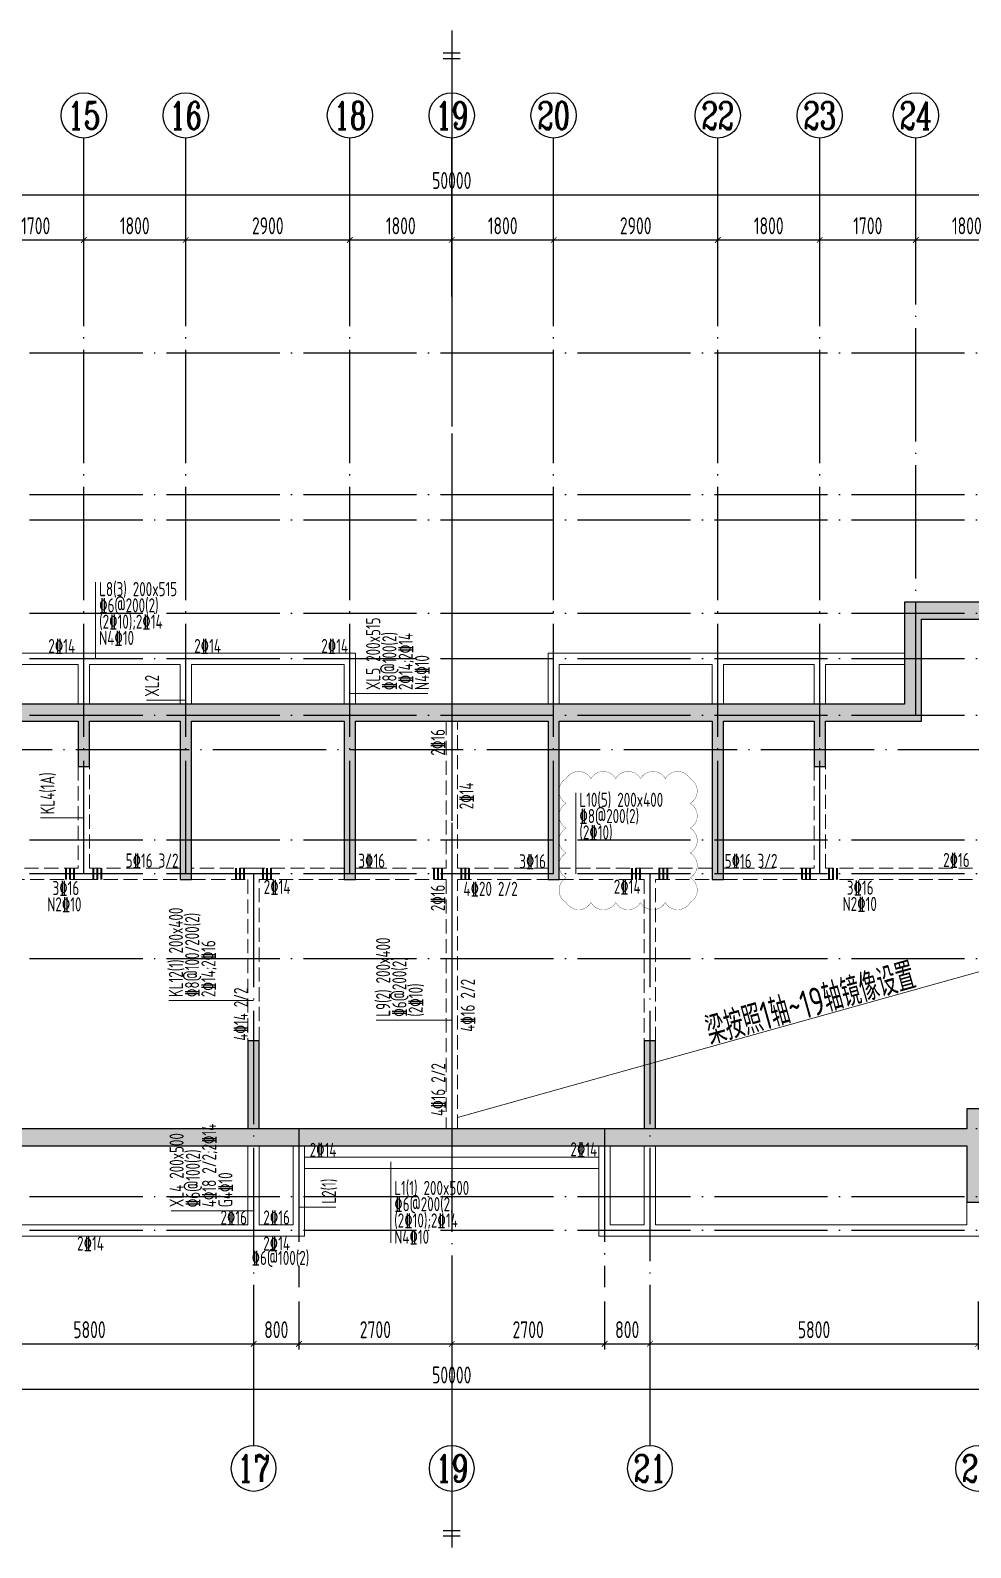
# Model space of a CAD drawing. Extents: x -461650 to 361314, y 245336 to 769729.
# Drawn here: x 122029 to 138641, y 697997 to 724800 of the extents above; entities that cross this region are included whole.
import ezdxf
from ezdxf.enums import TextEntityAlignment as Align

# ---------------------------------------------------------------- set-up
doc = ezdxf.new("R2010")
doc.units = 0
doc.header["$LTSCALE"] = 1000
for name, pattern in [('CENTER', [8, 5, -1, 1, -1]), ('DASH', [0.35, 0.25, -0.1]), ('DOTE', [2.42, 2, -0.2, 0.02, -0.2])]:
    doc.linetypes.add(name, pattern=pattern)
doc.layers.get('0').update_dxf_attribs({"linetype": 'CONTINUOUS'})
doc.layers.get('DEFPOINTS').update_dxf_attribs({"linetype": 'CONTINUOUS'})
for name, color, linetype in [('A-AXIS', 1, 'CONTINUOUS'), ('A-DOTE', 10, 'DOTE'), ('AXIS_NUM', 7, 'CONTINUOUS'), ('S-L主梁线', 4, 'DASH'), ('S-L梁编号', 6, 'CONTINUOUS'), ('S-L梁配筋', 7, 'CONTINUOUS'), ('S-Q墙填充', 252, 'CONTINUOUS'), ('S-Q墙实线', 6, 'CONTINUOUS'), ('S-Y一般标注', 3, 'CONTINUOUS'), ('THIN', 7, 'CONTINUOUS')]:
    doc.layers.add(name, color=color, linetype=linetype)
doc.layers.add('审图修改', color=2, linetype='CONTINUOUS', plot=False)
doc.layers.add('梁附加箍筋', color=1, linetype='CONTINUOUS', lineweight=35)
doc.styles.add('TSSD_Axis', font='complex.shx', dxfattribs={"width": 0.7, "bigfont": 'hztxt.shx'})
doc.styles.add('TSSD_DIMENSION', font='Tssdeng.shx', dxfattribs={"width": 0.7, "bigfont": 'tssdchn.shx'})
doc.styles.add('TSSD_REIN', font='tssdeng.shx', dxfattribs={"width": 0.7, "height": 300, "bigfont": 'tssdchn.shx'})
doc.dimstyles.new('TSSD_100_100', dxfattribs={"dimtxt": 300, "dimasz": 100, "dimexe": 100, "dimexo": 250, "dimgap": 100, "dimtad": 1, "dimdec": 0, "dimzin": 0, "dimdsep": 46, "dimtxsty": 'TSSD_DIMENSION', "dimblk": 'ARCHTICK', "dimcen": 0, "dimdle": 100, "dimclrt": 7, "dimadec": 0, "dimazin": 0, "dimtfac": 1, "dimtdec": 0, "dimtix": 1, "dimtmove": 2, "dimatfit": 3, "dimldrblk": 'ARCHTICK', "dimfxl": 0, "dimtolj": 1, "dimtzin": 0, "dimarcsym": 0})

# ---------------------------------------------------------------- blocks, each defined once
blk = doc.blocks.new('ts_axno')
at = {"color": 0, "linetype": 'ByBlock', "lineweight": -2}
blk.add_circle((0, 0), 0.5, dxfattribs=at)
at = {"color": 0, "linetype": 'ByBlock', "lineweight": -2, "style": 'TSSD_Axis', "width": 0.7}
blk.add_attdef('A', text='', height=0.6, dxfattribs=at).set_placement((0, 0), align=Align.MIDDLE_CENTER)
blk = doc.blocks.new('_ArchTick')
at = {"color": 0, "linetype": 'ByBlock', "const_width": 0.15}
blk.add_lwpolyline([(-0.5, -0.5), (0.5, 0.5)], dxfattribs=at)
blk = doc.blocks.new('*D1628')
at = {"layer": 'DEFPOINTS', "color": 0}
for p in [(23100, 22100), (21400, 21100), (23100, 21100)]:
    blk.add_point(p, dxfattribs=at)
at = {"layer": 'S-Y一般标注', "color": 0, "lineweight": -2}
for p, q in [((21300, 22100), (23200, 22100)), ((21400, 21350), (21400, 22200)), ((23100, 21350), (23100, 22200))]:
    blk.add_line(p, q, dxfattribs=at)
at = {"layer": 'S-Y一般标注', "color": 0, "lineweight": -2, "xscale": 100, "yscale": 100, "zscale": 100, "rotation": 180}
blk.add_blockref('_ArchTick', (21400, 22100), dxfattribs=at)
at = {"layer": 'S-Y一般标注', "color": 0, "lineweight": -2, "xscale": 100, "yscale": 100, "zscale": 100}
blk.add_blockref('_ArchTick', (23100, 22100), dxfattribs=at)
at = {"layer": 'S-Y一般标注', "color": 7, "insert": (22250, 22350), "char_height": 300, "attachment_point": 5, "style": 'TSSD_DIMENSION'}
blk.add_mtext('\\A1;1700', dxfattribs=at)
blk = doc.blocks.new('*D1629')
at = {"layer": 'DEFPOINTS', "color": 0}
for p in [(24900, 22100), (23100, 21100), (24900, 21100)]:
    blk.add_point(p, dxfattribs=at)
at = {"layer": 'S-Y一般标注', "color": 0, "lineweight": -2}
for p, q in [((23000, 22100), (25000, 22100)), ((23100, 21350), (23100, 22200)), ((24900, 21350), (24900, 22200))]:
    blk.add_line(p, q, dxfattribs=at)
at = {"layer": 'S-Y一般标注', "color": 0, "lineweight": -2, "xscale": 100, "yscale": 100, "zscale": 100, "rotation": 180}
blk.add_blockref('_ArchTick', (23100, 22100), dxfattribs=at)
at = {"layer": 'S-Y一般标注', "color": 0, "lineweight": -2, "xscale": 100, "yscale": 100, "zscale": 100}
blk.add_blockref('_ArchTick', (24900, 22100), dxfattribs=at)
at = {"layer": 'S-Y一般标注', "color": 7, "insert": (24000, 22350), "char_height": 300, "attachment_point": 5, "style": 'TSSD_DIMENSION'}
blk.add_mtext('\\A1;1800', dxfattribs=at)
blk = doc.blocks.new('*D1630')
at = {"layer": 'DEFPOINTS', "color": 0}
for p in [(27800, 22100), (24900, 21100), (27800, 21100)]:
    blk.add_point(p, dxfattribs=at)
at = {"layer": 'S-Y一般标注', "color": 0, "lineweight": -2}
for p, q in [((24800, 22100), (27900, 22100)), ((24900, 21350), (24900, 22200)), ((27800, 21350), (27800, 22200))]:
    blk.add_line(p, q, dxfattribs=at)
at = {"layer": 'S-Y一般标注', "color": 0, "lineweight": -2, "xscale": 100, "yscale": 100, "zscale": 100, "rotation": 180}
blk.add_blockref('_ArchTick', (24900, 22100), dxfattribs=at)
at = {"layer": 'S-Y一般标注', "color": 0, "lineweight": -2, "xscale": 100, "yscale": 100, "zscale": 100}
blk.add_blockref('_ArchTick', (27800, 22100), dxfattribs=at)
at = {"layer": 'S-Y一般标注', "color": 7, "insert": (26350, 22350), "char_height": 300, "attachment_point": 5, "style": 'TSSD_DIMENSION'}
blk.add_mtext('\\A1;2900', dxfattribs=at)
blk = doc.blocks.new('*D1631')
at = {"layer": 'DEFPOINTS', "color": 0}
for p in [(29600, 22100), (27800, 21100), (29600, 21100)]:
    blk.add_point(p, dxfattribs=at)
at = {"layer": 'S-Y一般标注', "color": 0, "lineweight": -2}
for p, q in [((27700, 22100), (29700, 22100)), ((27800, 21350), (27800, 22200)), ((29600, 21350), (29600, 22200))]:
    blk.add_line(p, q, dxfattribs=at)
at = {"layer": 'S-Y一般标注', "color": 0, "lineweight": -2, "xscale": 100, "yscale": 100, "zscale": 100, "rotation": 180}
blk.add_blockref('_ArchTick', (27800, 22100), dxfattribs=at)
at = {"layer": 'S-Y一般标注', "color": 0, "lineweight": -2, "xscale": 100, "yscale": 100, "zscale": 100}
blk.add_blockref('_ArchTick', (29600, 22100), dxfattribs=at)
at = {"layer": 'S-Y一般标注', "color": 7, "insert": (28700, 22350), "char_height": 300, "attachment_point": 5, "style": 'TSSD_DIMENSION'}
blk.add_mtext('\\A1;1800', dxfattribs=at)
blk = doc.blocks.new('*D1632')
at = {"layer": 'DEFPOINTS', "color": 0}
for p in [(31400, 22100), (29600, 21100), (31400, 21100)]:
    blk.add_point(p, dxfattribs=at)
at = {"layer": 'S-Y一般标注', "color": 0, "lineweight": -2}
for p, q in [((29500, 22100), (31500, 22100)), ((29600, 21350), (29600, 22200)), ((31400, 21350), (31400, 22200))]:
    blk.add_line(p, q, dxfattribs=at)
at = {"layer": 'S-Y一般标注', "color": 0, "lineweight": -2, "xscale": 100, "yscale": 100, "zscale": 100, "rotation": 180}
blk.add_blockref('_ArchTick', (29600, 22100), dxfattribs=at)
at = {"layer": 'S-Y一般标注', "color": 0, "lineweight": -2, "xscale": 100, "yscale": 100, "zscale": 100}
blk.add_blockref('_ArchTick', (31400, 22100), dxfattribs=at)
at = {"layer": 'S-Y一般标注', "color": 7, "insert": (30500, 22350), "char_height": 300, "attachment_point": 5, "style": 'TSSD_DIMENSION'}
blk.add_mtext('\\A1;1800', dxfattribs=at)
blk = doc.blocks.new('*D1633')
at = {"layer": 'DEFPOINTS', "color": 0}
for p in [(34300, 22100), (31400, 21100), (34300, 21100)]:
    blk.add_point(p, dxfattribs=at)
at = {"layer": 'S-Y一般标注', "color": 0, "lineweight": -2}
for p, q in [((31300, 22100), (34400, 22100)), ((31400, 21350), (31400, 22200)), ((34300, 21350), (34300, 22200))]:
    blk.add_line(p, q, dxfattribs=at)
at = {"layer": 'S-Y一般标注', "color": 0, "lineweight": -2, "xscale": 100, "yscale": 100, "zscale": 100, "rotation": 180}
blk.add_blockref('_ArchTick', (31400, 22100), dxfattribs=at)
at = {"layer": 'S-Y一般标注', "color": 0, "lineweight": -2, "xscale": 100, "yscale": 100, "zscale": 100}
blk.add_blockref('_ArchTick', (34300, 22100), dxfattribs=at)
at = {"layer": 'S-Y一般标注', "color": 7, "insert": (32850, 22350), "char_height": 300, "attachment_point": 5, "style": 'TSSD_DIMENSION'}
blk.add_mtext('\\A1;2900', dxfattribs=at)
blk = doc.blocks.new('*D1634')
at = {"layer": 'DEFPOINTS', "color": 0}
for p in [(36100, 22100), (34300, 21100), (36100, 21100)]:
    blk.add_point(p, dxfattribs=at)
at = {"layer": 'S-Y一般标注', "color": 0, "lineweight": -2}
for p, q in [((34200, 22100), (36200, 22100)), ((34300, 21350), (34300, 22200)), ((36100, 21350), (36100, 22200))]:
    blk.add_line(p, q, dxfattribs=at)
at = {"layer": 'S-Y一般标注', "color": 0, "lineweight": -2, "xscale": 100, "yscale": 100, "zscale": 100, "rotation": 180}
blk.add_blockref('_ArchTick', (34300, 22100), dxfattribs=at)
at = {"layer": 'S-Y一般标注', "color": 0, "lineweight": -2, "xscale": 100, "yscale": 100, "zscale": 100}
blk.add_blockref('_ArchTick', (36100, 22100), dxfattribs=at)
at = {"layer": 'S-Y一般标注', "color": 7, "insert": (35200, 22350), "char_height": 300, "attachment_point": 5, "style": 'TSSD_DIMENSION'}
blk.add_mtext('\\A1;1800', dxfattribs=at)
blk = doc.blocks.new('*D1635')
at = {"layer": 'DEFPOINTS', "color": 0}
for p in [(37800, 22100), (36100, 21100), (37800, 21100)]:
    blk.add_point(p, dxfattribs=at)
at = {"layer": 'S-Y一般标注', "color": 0, "lineweight": -2}
for p, q in [((36000, 22100), (37900, 22100)), ((36100, 21350), (36100, 22200)), ((37800, 21350), (37800, 22200))]:
    blk.add_line(p, q, dxfattribs=at)
at = {"layer": 'S-Y一般标注', "color": 0, "lineweight": -2, "xscale": 100, "yscale": 100, "zscale": 100, "rotation": 180}
blk.add_blockref('_ArchTick', (36100, 22100), dxfattribs=at)
at = {"layer": 'S-Y一般标注', "color": 0, "lineweight": -2, "xscale": 100, "yscale": 100, "zscale": 100}
blk.add_blockref('_ArchTick', (37800, 22100), dxfattribs=at)
at = {"layer": 'S-Y一般标注', "color": 7, "insert": (36950, 22350), "char_height": 300, "attachment_point": 5, "style": 'TSSD_DIMENSION'}
blk.add_mtext('\\A1;1700', dxfattribs=at)
blk = doc.blocks.new('*D1643')
at = {"layer": 'DEFPOINTS', "color": 0}
for p in [(54600, 22900), (4600, 21100), (54600, 21100)]:
    blk.add_point(p, dxfattribs=at)
at = {"layer": 'S-Y一般标注', "color": 0, "lineweight": -2}
for p, q in [((4500, 22900), (54700, 22900)), ((4600, 21350), (4600, 23000)), ((54600, 21350), (54600, 23000))]:
    blk.add_line(p, q, dxfattribs=at)
at = {"layer": 'S-Y一般标注', "color": 0, "lineweight": -2, "xscale": 100, "yscale": 100, "zscale": 100, "rotation": 180}
blk.add_blockref('_ArchTick', (4600, 22900), dxfattribs=at)
at = {"layer": 'S-Y一般标注', "color": 0, "lineweight": -2, "xscale": 100, "yscale": 100, "zscale": 100}
blk.add_blockref('_ArchTick', (54600, 22900), dxfattribs=at)
at = {"layer": 'S-Y一般标注', "color": 7, "insert": (29600, 23150), "char_height": 300, "attachment_point": 5, "style": 'TSSD_DIMENSION'}
blk.add_mtext('\\A1;50000', dxfattribs=at)
blk = doc.blocks.new('*D1658')
at = {"layer": 'DEFPOINTS', "color": 0}
for p in [(39600, 22100), (37800, 21100), (39600, 21100)]:
    blk.add_point(p, dxfattribs=at)
at = {"layer": 'S-Y一般标注', "color": 0, "lineweight": -2}
for p, q in [((37700, 22100), (39700, 22100)), ((37800, 21350), (37800, 22200)), ((39600, 21350), (39600, 22200))]:
    blk.add_line(p, q, dxfattribs=at)
at = {"layer": 'S-Y一般标注', "color": 0, "lineweight": -2, "xscale": 100, "yscale": 100, "zscale": 100, "rotation": 180}
blk.add_blockref('_ArchTick', (37800, 22100), dxfattribs=at)
at = {"layer": 'S-Y一般标注', "color": 0, "lineweight": -2, "xscale": 100, "yscale": 100, "zscale": 100}
blk.add_blockref('_ArchTick', (39600, 22100), dxfattribs=at)
at = {"layer": 'S-Y一般标注', "color": 7, "insert": (38700, 22350), "char_height": 300, "attachment_point": 5, "style": 'TSSD_DIMENSION'}
blk.add_mtext('\\A1;1800', dxfattribs=at)
blk = doc.blocks.new('*D1663')
at = {"layer": 'DEFPOINTS', "color": 0}
for p in [(20300, 3600), (26100, 3600), (26100, 2600)]:
    blk.add_point(p, dxfattribs=at)
at = {"layer": 'S-Y一般标注', "color": 0, "lineweight": -2}
for p, q in [((20300, 3350), (20300, 2500)), ((26100, 3350), (26100, 2500)), ((20200, 2600), (26200, 2600))]:
    blk.add_line(p, q, dxfattribs=at)
at = {"layer": 'S-Y一般标注', "color": 0, "lineweight": -2, "xscale": 100, "yscale": 100, "zscale": 100, "rotation": 180}
blk.add_blockref('_ArchTick', (20300, 2600), dxfattribs=at)
at = {"layer": 'S-Y一般标注', "color": 0, "lineweight": -2, "xscale": 100, "yscale": 100, "zscale": 100}
blk.add_blockref('_ArchTick', (26100, 2600), dxfattribs=at)
at = {"layer": 'S-Y一般标注', "color": 7, "insert": (23200, 2850), "char_height": 300, "attachment_point": 5, "style": 'TSSD_DIMENSION'}
blk.add_mtext('\\A1;5800', dxfattribs=at)
blk = doc.blocks.new('*D1664')
at = {"layer": 'DEFPOINTS', "color": 0}
for p in [(26100, 3600), (26900, 3600), (26900, 2600)]:
    blk.add_point(p, dxfattribs=at)
at = {"layer": 'S-Y一般标注', "color": 0, "lineweight": -2}
for p, q in [((26100, 3350), (26100, 2500)), ((26900, 3350), (26900, 2500)), ((26000, 2600), (27000, 2600))]:
    blk.add_line(p, q, dxfattribs=at)
at = {"layer": 'S-Y一般标注', "color": 0, "lineweight": -2, "xscale": 100, "yscale": 100, "zscale": 100, "rotation": 180}
blk.add_blockref('_ArchTick', (26100, 2600), dxfattribs=at)
at = {"layer": 'S-Y一般标注', "color": 0, "lineweight": -2, "xscale": 100, "yscale": 100, "zscale": 100}
blk.add_blockref('_ArchTick', (26900, 2600), dxfattribs=at)
at = {"layer": 'S-Y一般标注', "color": 7, "insert": (26500, 2850), "char_height": 300, "attachment_point": 5, "style": 'TSSD_DIMENSION'}
blk.add_mtext('\\A1;800', dxfattribs=at)
blk = doc.blocks.new('*D1665')
at = {"layer": 'DEFPOINTS', "color": 0}
for p in [(26900, 3600), (29600, 3600), (29600, 2600)]:
    blk.add_point(p, dxfattribs=at)
at = {"layer": 'S-Y一般标注', "color": 0, "lineweight": -2}
for p, q in [((26900, 3350), (26900, 2500)), ((29600, 3350), (29600, 2500)), ((26800, 2600), (29700, 2600))]:
    blk.add_line(p, q, dxfattribs=at)
at = {"layer": 'S-Y一般标注', "color": 0, "lineweight": -2, "xscale": 100, "yscale": 100, "zscale": 100, "rotation": 180}
blk.add_blockref('_ArchTick', (26900, 2600), dxfattribs=at)
at = {"layer": 'S-Y一般标注', "color": 0, "lineweight": -2, "xscale": 100, "yscale": 100, "zscale": 100}
blk.add_blockref('_ArchTick', (29600, 2600), dxfattribs=at)
at = {"layer": 'S-Y一般标注', "color": 7, "insert": (28250, 2850), "char_height": 300, "attachment_point": 5, "style": 'TSSD_DIMENSION'}
blk.add_mtext('\\A1;2700', dxfattribs=at)
blk = doc.blocks.new('*D1666')
at = {"layer": 'DEFPOINTS', "color": 0}
for p in [(32300, 3600), (33100, 3600), (33100, 2600)]:
    blk.add_point(p, dxfattribs=at)
at = {"layer": 'S-Y一般标注', "color": 0, "lineweight": -2}
for p, q in [((32300, 3350), (32300, 2500)), ((33100, 3350), (33100, 2500)), ((32200, 2600), (33200, 2600))]:
    blk.add_line(p, q, dxfattribs=at)
at = {"layer": 'S-Y一般标注', "color": 0, "lineweight": -2, "xscale": 100, "yscale": 100, "zscale": 100, "rotation": 180}
blk.add_blockref('_ArchTick', (32300, 2600), dxfattribs=at)
at = {"layer": 'S-Y一般标注', "color": 0, "lineweight": -2, "xscale": 100, "yscale": 100, "zscale": 100}
blk.add_blockref('_ArchTick', (33100, 2600), dxfattribs=at)
at = {"layer": 'S-Y一般标注', "color": 7, "insert": (32700, 2850), "char_height": 300, "attachment_point": 5, "style": 'TSSD_DIMENSION'}
blk.add_mtext('\\A1;800', dxfattribs=at)
blk = doc.blocks.new('*D1667')
at = {"layer": 'DEFPOINTS', "color": 0}
for p in [(33100, 3600), (38900, 3600), (38900, 2600)]:
    blk.add_point(p, dxfattribs=at)
at = {"layer": 'S-Y一般标注', "color": 0, "lineweight": -2}
for p, q in [((33100, 3350), (33100, 2500)), ((38900, 3350), (38900, 2500)), ((33000, 2600), (39000, 2600))]:
    blk.add_line(p, q, dxfattribs=at)
at = {"layer": 'S-Y一般标注', "color": 0, "lineweight": -2, "xscale": 100, "yscale": 100, "zscale": 100, "rotation": 180}
blk.add_blockref('_ArchTick', (33100, 2600), dxfattribs=at)
at = {"layer": 'S-Y一般标注', "color": 0, "lineweight": -2, "xscale": 100, "yscale": 100, "zscale": 100}
blk.add_blockref('_ArchTick', (38900, 2600), dxfattribs=at)
at = {"layer": 'S-Y一般标注', "color": 7, "insert": (36000, 2850), "char_height": 300, "attachment_point": 5, "style": 'TSSD_DIMENSION'}
blk.add_mtext('\\A1;5800', dxfattribs=at)
blk = doc.blocks.new('*D1672')
at = {"layer": 'DEFPOINTS', "color": 0}
for p in [(4600, 3600), (54600, 3600), (54600, 1800)]:
    blk.add_point(p, dxfattribs=at)
at = {"layer": 'S-Y一般标注', "color": 0, "lineweight": -2}
for p, q in [((4600, 3350), (4600, 1700)), ((54600, 3350), (54600, 1700)), ((4500, 1800), (54700, 1800))]:
    blk.add_line(p, q, dxfattribs=at)
at = {"layer": 'S-Y一般标注', "color": 0, "lineweight": -2, "xscale": 100, "yscale": 100, "zscale": 100, "rotation": 180}
blk.add_blockref('_ArchTick', (4600, 1800), dxfattribs=at)
at = {"layer": 'S-Y一般标注', "color": 0, "lineweight": -2, "xscale": 100, "yscale": 100, "zscale": 100}
blk.add_blockref('_ArchTick', (54600, 1800), dxfattribs=at)
at = {"layer": 'S-Y一般标注', "color": 7, "insert": (29600, 2050), "char_height": 300, "attachment_point": 5, "style": 'TSSD_DIMENSION'}
blk.add_mtext('\\A1;50000', dxfattribs=at)
blk = doc.blocks.new('*D1675')
at = {"layer": 'DEFPOINTS', "color": 0}
for p in [(29600, 3600), (32300, 3600), (32300, 2600)]:
    blk.add_point(p, dxfattribs=at)
at = {"layer": 'S-Y一般标注', "color": 0, "lineweight": -2}
for p, q in [((29600, 3350), (29600, 2500)), ((32300, 3350), (32300, 2500)), ((29500, 2600), (32400, 2600))]:
    blk.add_line(p, q, dxfattribs=at)
at = {"layer": 'S-Y一般标注', "color": 0, "lineweight": -2, "xscale": 100, "yscale": 100, "zscale": 100, "rotation": 180}
blk.add_blockref('_ArchTick', (29600, 2600), dxfattribs=at)
at = {"layer": 'S-Y一般标注', "color": 0, "lineweight": -2, "xscale": 100, "yscale": 100, "zscale": 100}
blk.add_blockref('_ArchTick', (32300, 2600), dxfattribs=at)
at = {"layer": 'S-Y一般标注', "color": 7, "insert": (30950, 2850), "char_height": 300, "attachment_point": 5, "style": 'TSSD_DIMENSION'}
blk.add_mtext('\\A1;2700', dxfattribs=at)
blk = doc.blocks.new('20210807.15313460')
at = {"layer": 'S-Q墙填充', "ltscale": 0.5}
h = blk.add_hatch(dxfattribs=at)
h.set_pattern_fill('ARMORED', color=252, scale=30, style=0)
h.set_pattern_definition([(50, (11951.9, 28771.39), (215.17805, -18.82564), [22.5, -247.5]), (355, (11951.9, 28771.4), (-41.6254, 225.65764), [18, -198]), (100.4514, (11969.82, 28769.82), (173.5528, 206.83186), [19.12206, -210.34263]), (46.1842, (11951.9, 28831.4), (320.1723, -49.6557), [33.75, -371.25]), (96.6356, (11978.57, 28827.25), (280.3988, 292.2354), [28.6831, -315.5139]), (351.1842, (11951.9, 28831.4), (280.3986, 292.2356), [27, -297]), (21, (11981.9, 28816.39), (179.07212, -120.78567), [22.5, -247.5]), (326, (11981.9, 28816.4), (72.9946, 217.545), [18, -198]), (71.4514, (11996.82, 28806.32), (252.0668, 96.75915), [19.12206, -210.34263]), (37.5, (11951.89, 28771.39), (3.647957, 99.868156), [0, -195.6, 0, -201, 0, -198.75]), (7.5, (11951.89, 28771.39), (78.92086, 118.32351), [0, -114.6, 0, -191.1, 0, -75.75]), (327.5, (11884.99, 28771.39), (160.14673, -6.76646), [0, -75, 0, -234, 0, -310.5]), (317.5, (11855, 28771.39), (174.95585, 30.0315), [0, -97.5, 0, -155.4, 0, -220.5]), (45, (11951.9, 28771.39), (-106.06602, 106.06602), [])])
h.paths.add_polyline_path([(111216, 66240), (109616, 66240), (109216, 66240), (106316, 66240), (105866, 66240), (104966, 66240), (104516, 66240), (103016, 66240), (103016, 67040), (103016, 68040), (102366, 68040), (100716, 68038), (100116, 68041), (100115, 68290), (96916, 68290), (96916, 68040), (96316, 68040), (94716, 68040), (94016, 68040), (94016, 67040), (94016, 66240), (81316, 66240), (80866, 66240), (79966, 66240), (79516, 66240), (78016, 66240), (78016, 67040), (78016, 68040), (77366, 68040), (75715, 68040), (75116, 68040), (75116, 68290), (71916, 68290), (71916, 68040), (71316, 68040), (69716, 68040), (69016, 68040), (69016, 67040), (69016, 66240), (60816, 66240), (60816, 63240), (60816, 60640), (60816, 58540), (63616, 58540), (70116, 58539), (70116, 57340), (71166, 57340), (73516, 57340), (75866, 57340), (76916, 57340), (76916, 58440), (82516, 58440), (83416, 58440), (86016, 58440), (88616, 58440), (89516, 58440), (95116, 58440), (95116, 57440), (96166, 57440), (98516, 57440), (100866, 57440), (101916, 57440), (101916, 58540), (107516, 58540), (108416, 58540), (111216, 58540)])
h.paths.add_polyline_path([(64616, 58840), (64616, 60290), (64416, 60290), (64416, 58840), (63616, 58840), (61116, 58840), (61116, 60640), (61116, 63140), (61816, 63140), (61816, 63340), (61116, 63340), (61116, 65940), (61516, 65940), (62416, 65940), (62716, 65940), (62716, 65290), (62916, 65290), (62916, 65940), (65616, 65940), (65616, 63140), (65816, 63140), (65816, 65940), (66166, 65940), (67066, 65940), (67416, 65940), (67416, 65140), (67616, 65140), (67616, 65940), (69316, 65940), (69316, 67040), (69316, 67740), (69716, 67740), (71316, 67740), (72016, 67740), (72016, 66540), (72216, 66540), (72216, 67840), (72216, 67990), (74816, 67990), (74816, 67840), (74816, 66540), (75016, 66540), (75016, 67740), (75715, 67740), (77366, 67740), (77716, 67740), (77716, 67040), (77716, 65940), (79416, 65940), (79416, 65140), (79616, 65140), (79616, 65940), (79966, 65940), (80866, 65940), (81216, 65940), (81216, 63140), (81416, 63140), (81416, 65940), (84116, 65940), (84116, 63140), (84316, 63140), (84316, 65940), (84616, 65940), (85616, 65940), (85916, 65940), (85916, 65940), (86116, 65940), (86116, 65940), (86416, 65940), (87416, 65940), (87716, 65940), (87716, 63139), (87916, 63139), (87916, 65940), (90616, 65940), (90616, 63140), (90816, 63140), (90816, 65940), (91166, 65940), (92066, 65940), (92416, 65940), (92416, 65140), (92616, 65140), (92616, 65940), (94316, 65940), (94316, 67040), (94316, 67740), (94716, 67740), (96316, 67740), (97016, 67740), (97016, 66540), (97216, 66540), (97216, 67990), (99816, 67990), (99816, 66540), (100016, 66540), (100016, 67740), (100716, 67740), (102366, 67740), (102716, 67740), (102716, 67040), (102716, 65940), (104416, 65940), (104416, 65140), (104616, 65140), (104616, 65940), (104966, 65940), (105866, 65940), (106216, 65940), (106216, 63140), (106416, 63140), (106416, 65940), (109116, 65940), (109116, 65290), (109316, 65290), (109316, 65940), (109616, 65940), (110516, 65940), (110916, 65940), (110916, 63340), (110216, 63340), (110216, 63140), (110916, 63140), (110916, 60640), (110916, 58840), (108416, 58840), (107616, 58840), (107616, 60290), (107416, 60290), (107416, 58840), (101916, 58840), (101916, 59090), (101616, 59090), (101616, 58740), (101616, 57740), (100866, 57740), (98516, 57740), (96166, 57740), (95416, 57740), (95416, 58740), (95416, 59090), (95116, 59090), (95116, 58740), (89616, 58740), (89616, 60290), (89416, 60290), (89416, 58740), (88616, 58740), (86016, 58740), (83416, 58740), (82616, 58740), (82616, 60290), (82416, 60290), (82416, 58740), (76916, 58739), (76916, 59090), (76616, 59090), (76616, 58739), (76616, 57640), (75866, 57640), (73516, 57640), (71166, 57640), (70416, 57640), (70416, 58739), (70416, 59090), (70116, 59090), (70116, 58839)], flags=16)
at = {"layer": 'S-L主梁线', "linetype": 'ByBlock', "lineweight": 18}
for p, q in [((79516, 67140), (78016, 67140)), ((81316, 67140), (79516, 67140)), ((84316, 67140), (81316, 67140)), ((84316, 66240), (84316, 67140)), ((87716, 67140), (87716, 66240)), ((90716, 67140), (87716, 67140)), ((92516, 67140), (90716, 67140)), ((94016, 67140), (92516, 67140)), ((78016, 66940), (79416, 66940)), ((79416, 66940), (79416, 66240)), ((79616, 66940), (81216, 66940)), ((79616, 66240), (79616, 66940)), ((81216, 66940), (81216, 66240)), ((81416, 66940), (84116, 66940)), ((81416, 66240), (81416, 66940)), ((84116, 66940), (84116, 66240)), ((87916, 66940), (90616, 66940)), ((87916, 66240), (87916, 66940)), ((90616, 66940), (90616, 66240)), ((90816, 66940), (92416, 66940)), ((90816, 66240), (90816, 66940)), ((92416, 66940), (92416, 66240)), ((92616, 66940), (94016, 66940)), ((92616, 66240), (92616, 66940)), ((82416, 58440), (82416, 57040)), ((82616, 57040), (82616, 58440)), ((83216, 58440), (83216, 57040)), ((83416, 56840), (83416, 58440)), ((88616, 58440), (88616, 56840)), ((88816, 57040), (88816, 58440)), ((89416, 58440), (89416, 57040)), ((89616, 57040), (89616, 58440)), ((83416, 58235), (88616, 58240)), ((83416, 58035), (88616, 58040)), ((95116, 57440), (95116, 57040)), ((76616, 56840), (82516, 56840)), ((82416, 57040), (76916, 57040)), ((82516, 56840), (83416, 56840)), ((83216, 57040), (82616, 57040)), ((88616, 56840), (89516, 56840)), ((89416, 57040), (88816, 57040)), ((89516, 56840), (95416, 56840)), ((95116, 57040), (89616, 57040))]:
    blk.add_line(p, q, dxfattribs=at)
at = {"layer": 'S-L主梁线', "linetype": 'DASH', "lineweight": 18}
for p, q in [((85916, 65940), (85916, 63340)), ((86116, 63340), (86116, 65940)), ((79416, 65140), (79416, 63340)), ((79616, 63340), (79616, 65140)), ((92416, 65140), (92416, 63340)), ((92616, 63340), (92616, 65140)), ((79416, 63340), (76816, 63340)), ((81216, 63340), (79616, 63340)), ((82516, 63340), (81416, 63340)), ((84116, 63340), (82516, 63340)), ((85916, 63340), (84316, 63340)), ((87716, 63340), (86116, 63340)), ((89516, 63340), (87916, 63340)), ((90616, 63340), (89516, 63340)), ((92416, 63340), (90816, 63340)), ((95216, 63340), (92616, 63340)), ((76816, 63140), (79516, 63140)), ((79516, 63140), (81216, 63140)), ((81416, 63140), (82416, 63140)), ((82416, 63140), (82416, 60290)), ((82616, 63140), (84116, 63140)), ((82616, 60290), (82616, 63140)), ((84316, 63140), (85916, 63140)), ((85916, 63140), (85916, 58740)), ((86116, 63140), (87716, 63140)), ((86116, 58740), (86116, 63140)), ((87916, 63140), (89416, 63140)), ((89416, 63140), (89416, 60290)), ((89616, 63140), (90616, 63140)), ((89616, 60290), (89616, 63140)), ((90816, 63140), (92516, 63140)), ((92516, 63140), (95216, 63140))]:
    blk.add_line(p, q, dxfattribs=at)
at = {"layer": 'S-Q墙实线'}
for points in [[(96916, 68040), (94016, 68040), (94016, 66240), (81316, 66240), (80866, 66240), (79966, 66240), (79516, 66240), (78016, 66240)], [(76916, 58440), (95116, 58440), (95116, 57440), (101916, 57440)], [(95416, 59090), (95116, 59090), (95116, 58740), (89616, 58740), (89616, 60290), (89416, 60290), (89416, 58740), (88716, 58740), (88616, 58740), (86016, 58740), (83416, 58740), (83316, 58740), (82616, 58740), (82616, 60290), (82416, 60290), (82416, 58740), (76916, 58739)], [(77716, 65940), (79416, 65940), (79416, 65140), (79616, 65140), (79616, 65940), (79966, 65940), (80866, 65940), (81216, 65940), (81216, 63140), (81416, 63140), (81416, 65940), (84116, 65940), (84116, 63140), (84316, 63140), (84316, 65940), (87716, 65940), (87716, 63140), (87916, 63140), (87916, 65940), (90616, 65940), (90616, 63140), (90816, 63140), (90816, 65940), (91166, 65940), (92066, 65940), (92416, 65940), (92416, 65140), (92616, 65140), (92616, 65940), (94316, 65940), (94316, 67040), (94316, 67740), (97016, 67740)]]:
    blk.add_lwpolyline(points, dxfattribs=at)
blk = doc.blocks.new('20210726.16350016')
at = {"layer": 'A-AXIS'}
for p, q in [((23100, 21100), (23100, 23900)), ((24900, 21100), (24900, 23900)), ((27800, 21100), (27800, 23900)), ((29600, 21100), (29600, 23900)), ((31400, 21100), (31400, 23900)), ((34300, 21100), (34300, 23900)), ((36100, 21100), (36100, 23900)), ((37800, 21100), (37800, 23900)), ((26100, 3600), (26100, 800)), ((29600, 3600), (29600, 800)), ((33100, 3600), (33100, 800))]:
    blk.add_line(p, q, dxfattribs=at)
at = {"layer": 'A-DOTE'}
for p, q in [((23100, 10900), (23100, 21100)), ((24900, 10900), (24900, 21100)), ((27800, 10900), (27800, 21100)), ((29600, 21100), (29600, 3600)), ((31400, 10900), (31400, 21100)), ((34300, 10900), (34300, 21100)), ((36100, 10900), (36100, 21100)), ((37800, 13700), (37800, 21100)), ((55600, 20100), (3600, 20100)), ((55600, 17600), (3600, 17600)), ((55600, 17150), (3600, 17150)), ((55600, 15500), (3600, 15500)), ((55600, 14700), (3600, 14700)), ((55600, 13700), (3600, 13700)), ((3600, 13100.3), (55600, 13100.3)), ((55600, 11500), (3600, 11500)), ((55600, 10900), (3600, 10900)), ((26100, 10900), (26100, 3600)), ((33100, 10900), (33100, 3600)), ((55600, 9400), (3600, 9400)), ((55600, 6400), (3600, 6400)), ((26900, 6400), (26900, 3600)), ((32300, 6400), (32300, 3600)), ((55600, 5200), (3600, 5200)), ((55600, 4600), (3600, 4600))]:
    blk.add_line(p, q, dxfattribs=at)
at = {"layer": 'A-AXIS'}
ref = blk.add_blockref('ts_axno', (23100, 24300), dxfattribs=dict(at, xscale=800, yscale=800, zscale=800))
ref.add_attrib('9', '15', dxfattribs={"layer": 'AXIS_NUM', "height": 480, "style": 'TSSD_Axis', "width": 0.7}).set_placement((23100, 24300), align=Align.MIDDLE_CENTER)
ref = blk.add_blockref('ts_axno', (24900, 24300), dxfattribs=dict(at, xscale=800, yscale=800, zscale=800))
ref.add_attrib('10', '16', dxfattribs={"layer": 'AXIS_NUM', "height": 480, "style": 'TSSD_Axis', "width": 0.7}).set_placement((24900, 24300), align=Align.MIDDLE_CENTER)
ref = blk.add_blockref('ts_axno', (27800, 24300), dxfattribs=dict(at, xscale=800, yscale=800, zscale=800))
ref.add_attrib('11', '18', dxfattribs={"layer": 'AXIS_NUM', "height": 480, "style": 'TSSD_Axis', "width": 0.7}).set_placement((27800, 24300), align=Align.MIDDLE_CENTER)
ref = blk.add_blockref('ts_axno', (29600, 24300), dxfattribs=dict(at, xscale=800, yscale=800, zscale=800))
ref.add_attrib('12', '19', dxfattribs={"layer": 'AXIS_NUM', "height": 480, "style": 'TSSD_Axis', "width": 0.7}).set_placement((29600, 24300), align=Align.MIDDLE_CENTER)
ref = blk.add_blockref('ts_axno', (31400, 24300), dxfattribs=dict(at, xscale=800, yscale=800, zscale=800))
ref.add_attrib('13', '20', dxfattribs={"layer": 'AXIS_NUM', "height": 480, "style": 'TSSD_Axis', "width": 0.7}).set_placement((31400, 24300), align=Align.MIDDLE_CENTER)
ref = blk.add_blockref('ts_axno', (34300, 24300), dxfattribs=dict(at, xscale=800, yscale=800, zscale=800))
ref.add_attrib('14', '22', dxfattribs={"layer": 'AXIS_NUM', "height": 480, "style": 'TSSD_Axis', "width": 0.7}).set_placement((34300, 24300), align=Align.MIDDLE_CENTER)
ref = blk.add_blockref('ts_axno', (36100, 24300), dxfattribs=dict(at, xscale=800, yscale=800, zscale=800))
ref.add_attrib('15', '23', dxfattribs={"layer": 'AXIS_NUM', "height": 480, "style": 'TSSD_Axis', "width": 0.7}).set_placement((36100, 24300), align=Align.MIDDLE_CENTER)
ref = blk.add_blockref('ts_axno', (37800, 24300), dxfattribs=dict(at, xscale=800, yscale=800, zscale=800))
ref.add_attrib('16', '24', dxfattribs={"layer": 'AXIS_NUM', "height": 480, "style": 'TSSD_Axis', "width": 0.7}).set_placement((37800, 24300), align=Align.MIDDLE_CENTER)
ref = blk.add_blockref('ts_axno', (26100, 400), dxfattribs=dict(at, xscale=-800, yscale=800, zscale=800, rotation=180))
ref.add_attrib('10', '17', dxfattribs={"layer": 'AXIS_NUM', "height": 480, "style": 'TSSD_Axis', "width": 0.7}).set_placement((26100, 400), align=Align.MIDDLE_CENTER)
ref = blk.add_blockref('ts_axno', (29600, 400), dxfattribs=dict(at, xscale=-800, yscale=800, zscale=800, rotation=180))
ref.add_attrib('13', '19', dxfattribs={"layer": 'AXIS_NUM', "height": 480, "style": 'TSSD_Axis', "width": 0.7}).set_placement((29600, 400), align=Align.MIDDLE_CENTER)
ref = blk.add_blockref('ts_axno', (33100, 400), dxfattribs=dict(at, xscale=-800, yscale=800, zscale=800, rotation=180))
ref.add_attrib('13', '21', dxfattribs={"layer": 'AXIS_NUM', "height": 480, "style": 'TSSD_Axis', "width": 0.7}).set_placement((33100, 400), align=Align.MIDDLE_CENTER)
ref = blk.add_blockref('ts_axno', (38900, 400.1), dxfattribs=dict(at, xscale=-800, yscale=800, zscale=800, rotation=180))
ref.add_attrib('17', '25', dxfattribs={"layer": 'AXIS_NUM', "height": 480, "style": 'TSSD_Axis', "width": 0.7}).set_placement((38900, 400.1), align=Align.MIDDLE_CENTER)
at = {"layer": 'S-Y一般标注'}
for base, p1, p2, picture, middle in [((54600, 22900), (4600, 21100), (54600, 21100), '*D1643', (29600, 23150)), ((23100, 22100), (21400, 21100), (23100, 21100), '*D1628', (22250, 22350)), ((24900, 22100), (23100, 21100), (24900, 21100), '*D1629', (24000, 22350)), ((27800, 22100), (24900, 21100), (27800, 21100), '*D1630', (26350, 22350)), ((29600, 22100), (27800, 21100), (29600, 21100), '*D1631', (28700, 22350)), ((31400, 22100), (29600, 21100), (31400, 21100), '*D1632', (30500, 22350)), ((34300, 22100), (31400, 21100), (34300, 21100), '*D1633', (32850, 22350)), ((36100, 22100), (34300, 21100), (36100, 21100), '*D1634', (35200, 22350)), ((37800, 22100), (36100, 21100), (37800, 21100), '*D1635', (36950, 22350)), ((39600, 22100), (37800, 21100), (39600, 21100), '*D1658', (38700, 22350)), ((54600, 1800), (4600, 3600), (54600, 3600), '*D1672', (29600, 2050)), ((26100, 2600), (20300, 3600), (26100, 3600), '*D1663', (23200, 2850)), ((26900, 2600), (26100, 3600), (26900, 3600), '*D1664', (26500, 2850)), ((29600, 2600), (26900, 3600), (29600, 3600), '*D1665', (28250, 2850)), ((32300, 2600), (29600, 3600), (32300, 3600), '*D1675', (30950, 2850)), ((33100, 2600), (32300, 3600), (33100, 3600), '*D1666', (32700, 2850)), ((38900, 2600.1), (33100, 3600), (38900, 3600.1), '*D1667', (36000, 2850.1))]:
    dim = blk.add_linear_dim(base=base, p1=p1, p2=p2, dimstyle='TSSD_100_100', dxfattribs=at)
    dim.commit()
    dim.dimension.update_dxf_attribs({"geometry": picture, "text_midpoint": middle})

msp = doc.modelspace()

# ---------------------------------------------------------------- linework, layer by layer
at = {"layer": 'S-L梁编号', "lineweight": 18}
for p, q in [((123181.41, 713697.08), (123181.41, 715054.61)), ((124773.54, 712965.4), (124080.94, 712965.4)), ((127673.53, 713083.76), (129052.77, 713083.76)), ((131665.31, 709897.08), (131665.31, 711332.71)), ((122973.54, 710886.85), (122207, 710886.85)), ((125973.53, 707660.54), (124474.7, 707660.54)), ((129473.53, 707314.15), (128135.82, 707314.15)), ((128394.41, 704811.32), (128394.41, 703383.32)), ((125973.53, 703948.42), (124516.34, 703948.42)), ((126773.53, 704010.76), (127426.43, 704010.76))]:
    msp.add_line(p, q, dxfattribs=at)
msp.add_lwpolyline([(129573.53, 705597.08), (154273.55, 712497.08)], dxfattribs=at)
at = {"layer": 'THIN', "linetype": 'CENTER'}
msp.add_line((129473.54, 724799.86), (129473.54, 697996.94), dxfattribs=at)
at = {"layer": 'THIN'}
for p, q in [((129623.54, 724396.63), (129323.54, 724396.63)), ((129623.54, 724296.63), (129323.54, 724296.63)), ((129623.54, 698296.94), (129323.54, 698296.94)), ((129623.54, 698196.94), (129323.54, 698196.94))]:
    msp.add_line(p, q, dxfattribs=at)
at = {"layer": '审图修改', "const_width": 5}
msp.add_lwpolyline([(131495.15, 711581.71, -0.57735027), (131932.94, 711581.71, -0.57735027), (132370.73, 711581.71, -0.57735027), (132808.53, 711581.71, -0.57735027), (133246.32, 711581.71, -0.57735027), (133684.11, 711581.71, -0.57735027), (133684.11, 711143.91, -0.57735027), (133684.11, 710706.12, -0.57735027), (133684.11, 710268.33, -0.57735027), (133684.11, 709830.53, -0.57735027), (133684.11, 709392.74, -0.57735027), (133246.32, 709392.74, -0.57735027), (132808.53, 709392.74, -0.57735027), (132370.73, 709392.74, -0.57735027), (131932.94, 709392.74, -0.57735027), (131495.15, 709392.74, -0.57735027), (131495.15, 709830.53, -0.57735027), (131495.15, 710268.33, -0.57735027), (131495.15, 710706.12, -0.57735027), (131495.15, 711143.91, -0.57735027), (131495.15, 711581.71, -0.57735027), (131495.15, 711581.71, -0.57735027)], format="xyb", dxfattribs=at)
at = {"layer": '梁附加箍筋', "lineweight": 35}
for p, q in [((122663.54, 709797.08), (122663.54, 709997.08)), ((122733.54, 709797.08), (122733.54, 709997.08)), ((122803.54, 709797.08), (122803.54, 709997.08)), ((123143.54, 709797.08), (123143.54, 709997.08)), ((123213.54, 709797.08), (123213.54, 709997.08)), ((123283.54, 709797.08), (123283.54, 709997.08)), ((125663.53, 709797.08), (125663.53, 709997.08)), ((125733.53, 709797.08), (125733.53, 709997.08)), ((125803.53, 709797.08), (125803.53, 709997.08)), ((126143.53, 709797.08), (126143.53, 709997.08)), ((126213.53, 709797.08), (126213.53, 709997.08)), ((126283.53, 709797.08), (126283.53, 709997.08)), ((129163.53, 709797.08), (129163.53, 709997.08)), ((129233.53, 709797.08), (129233.53, 709997.08)), ((129303.53, 709797.08), (129303.53, 709997.08)), ((129643.53, 709797.08), (129643.53, 709997.08)), ((129713.53, 709797.08), (129713.53, 709997.08)), ((129783.53, 709797.08), (129783.53, 709997.08)), ((132663.56, 709797.08), (132663.56, 709997.08)), ((132733.56, 709797.08), (132733.56, 709997.08)), ((132803.56, 709797.08), (132803.56, 709997.08)), ((133143.56, 709797.08), (133143.56, 709997.08)), ((133213.56, 709797.08), (133213.56, 709997.08)), ((133283.56, 709797.08), (133283.56, 709997.08)), ((135663.54, 709797.08), (135663.54, 709997.08)), ((135733.54, 709797.08), (135733.54, 709997.08)), ((135803.54, 709797.08), (135803.54, 709997.08)), ((136143.54, 709797.08), (136143.54, 709997.08)), ((136213.54, 709797.08), (136213.54, 709997.08)), ((136283.54, 709797.08), (136283.54, 709997.08))]:
    msp.add_line(p, q, dxfattribs=at)

# ---------------------------------------------------------------- block references
at = {"layer": 'A-DOTE'}
msp.add_blockref('20210726.16350016', (99873.54, 698997.03), dxfattribs=at)
at = {"layer": 'S-Q墙填充'}
msp.add_blockref('20210807.15313460', (43457.9, 646657.52), dxfattribs=at)

# ---------------------------------------------------------------- texts
at = {"layer": 'S-L梁编号', "color": 6, "style": 'TSSD_REIN', "width": 0.7}
for s, p in [('L8(3) 200x515', (123243.91, 714804.61)), ('L10(5) 200x400', (131727.81, 711082.71)), ('L1(1) 200x500', (128456.91, 704226.59))]:
    msp.add_text(s, height=250, dxfattribs=at).set_placement(p)
for s, p in [('XL5 200x515', (128209.5, 713146.26)), ('XL2', (124302.1, 713027.9)), ('KL4(1A)', (122457, 710949.35)), ('KL12(1) 200x400', (124724.7, 707723.04)), ('L9(2) 200x400', (128385.82, 707376.65)), ('XL4 200x500', (124737.5, 704010.92)), ('L2(1)', (127426.43, 704073.26))]:
    msp.add_text(s, height=250, rotation=90, dxfattribs=at).set_placement(p)
at = {"layer": 'S-L梁编号', "lineweight": 18, "style": 'TSSD_REIN', "width": 0.7}
msp.add_text('梁按照1轴~19轴镜像设置', height=500, rotation=15.607817, dxfattribs=at).set_placement((134047.67, 706865.08))
at = {"layer": 'S-L梁配筋', "color": 7, "style": 'TSSD_REIN', "width": 0.7}
for s, p in [('%%1326@200(2)', (123243.91, 714517.11)), ('(2%%13210);2%%13214', (123243.91, 714229.61)), ('2%%13214', (122346.56, 713799.17)), ('N4%%13210', (123243.91, 713942.11)), ('2%%13214', (124923.54, 713799.17)), ('(2%%13210)', (131727.81, 710507.71)), ('3%%13216', (127823.53, 710006.03)), ('5%%13216 3/2', (134294.57, 710002.99)), ('N2%%13210', (122327.14, 709235.8)), ('N2%%13210', (136378.25, 709243.13)), ('%%1326@200(2)', (128456.91, 703939.09)), ('(2%%13210);2%%13214', (128456.91, 703651.59)), ('N4%%13210', (128456.91, 703364.09))]:
    msp.add_text(s, height=250, dxfattribs=at).set_placement(p)
for s, p in [('2%%13214', (127641.46, 713799.17)), ('5%%13216 3/2', (124646.8, 710009.27)), ('3%%13216', (131138.04, 709995.77)), ('2%%13216', (138623.56, 710019.78)), ('2%%13214', (127436.86, 704898.68)), ('2%%13214', (132043.14, 704907.68))]:
    msp.add_text(s, height=250, dxfattribs=at).set_placement(p, align=Align.RIGHT)
for s, p in [('%%1328@100(2)', (128497, 713146.26)), ('2%%13214;2%%13214', (128784.5, 713146.26)), ('N4%%13210', (129072, 713146.26)), ('%%1328@100/200(2)', (125012.2, 707723.04)), ('2%%13214;2%%13216', (125299.7, 707723.04)), ('%%1326@200(2)', (128673.32, 707376.65)), ('(2%%13210)', (128960.82, 707376.65)), ('4%%13216 2/2', (129359.28, 705621.88)), ('4%%13218 2/2;2%%13214', (125312.5, 704010.92)), ('%%1326@100(2)', (125025, 704010.92)), ('G4%%13210', (125600, 704010.92))]:
    msp.add_text(s, height=250, rotation=90, dxfattribs=at).set_placement(p)
for s, p in [('2%%13216', (129352.82, 712223.03)), ('2%%13214', (129857.55, 711277.32)), ('2%%13216', (129352.82, 709474.25)), ('4%%13216 2/2', (129881.79, 707577.2))]:
    msp.add_text(s, height=250, rotation=90, dxfattribs=at).set_placement(p, align=Align.CENTER)
at = {"layer": 'S-L梁配筋', "color": 1, "style": 'TSSD_REIN', "width": 0.7}
for s, p in [('%%1328@200(2)', (131727.81, 710795.21)), ('3%%13216', (122420.6, 709523.3)), ('3%%13216', (136452.95, 709530.63))]:
    msp.add_text(s, height=250, dxfattribs=at).set_placement(p)
at = {"layer": 'S-L梁配筋', "color": 7, "style": 'TSSD_REIN', "width": 0.7}
for s, p in [('2%%13214', (126388.12, 709543.42)), ('2%%13214', (132572.72, 709548.17)), ('%%1326@100(2)', (126446.14, 702990.7))]:
    msp.add_text(s, height=250, dxfattribs=at).set_placement(p, align=Align.CENTER)
at = {"layer": 'S-L梁配筋', "color": 1, "style": 'TSSD_REIN', "width": 0.7}
for s, p in [('4%%13220 2/2', (130158.67, 709510.01)), ('2%%13216', (126379.14, 703705.14)), ('2%%13214', (123091.59, 703245.17)), ('2%%13214', (126379.21, 703245.17))]:
    msp.add_text(s, height=250, dxfattribs=at).set_placement(p, align=Align.CENTER)
msp.add_text('4%%13214 2/2', height=250, rotation=90, dxfattribs=at).set_placement((125873.35, 706952.85))
msp.add_text('2%%13216', height=250, dxfattribs=at).set_placement((125856.47, 703705.14), align=Align.RIGHT)

doc.saveas('drawing.dxf')
